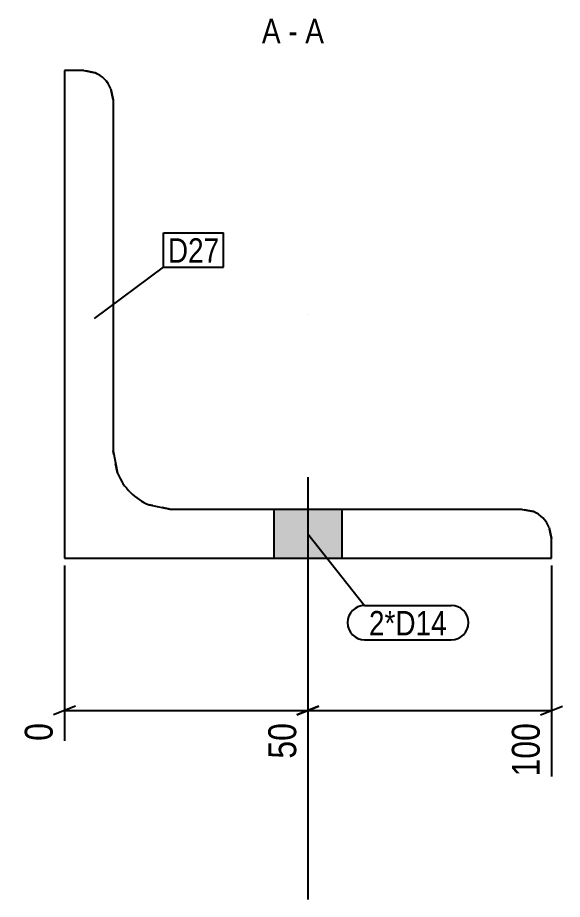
# Model space of a CAD drawing. Header units: millimetres. Extents: x 3 to 10977, y -21 to 269.
# Drawn here: x 3.3 to 115.2, y -20.7 to 160.2 of the extents above; entities that cross this region are included whole.
import ezdxf

# ---------------------------------------------------------------- set-up
doc = ezdxf.new("R2010")
doc.units = ezdxf.units.MM
doc.linetypes.add('DXK_LINE_DOT2', pattern=[3.9198, 1.9599, -1.9599])
doc.linetypes.add('DXK_LINE_DOT3', pattern=[5.9187, 2.979, -0.9799, 0.9799, -0.9799])
for name, color, linetype in [('MÅLSÆTNING', 7, 'Continuous'), ('STÅL', 7, 'Continuous'), ('TEKST', 7, 'Continuous')]:
    doc.layers.add(name, color=color, linetype=linetype)
doc.styles.add('Arial Narrow', font='ARIALN.TTF', dxfattribs={"height": 0.2})

msp = doc.modelspace()

# ---------------------------------------------------------------- hatches: boundary and pattern name
at = {"layer": 'STÅL', "linetype": 'Continuous'}
msp.add_hatch(color=96, dxfattribs=at).paths.add_polyline_path([(55.9, 49.3), (69.9, 49.3), (69.9, 59.3), (55.9, 59.3)])
msp.add_hatch(color=96, dxfattribs=at).paths.add_polyline_path([(55.9, 49.3), (69.9, 49.3), (69.9, 59.3), (55.9, 59.3)])

# ---------------------------------------------------------------- linework, layer by layer
at = {"layer": 'MÅLSÆTNING', "color": 7, "linetype": 'Continuous'}
for p, q in [((12.9, 47.8), (12.9, 11.81)), ((62.9, 47.8), (62.9, 8.16)), ((62.9, 47.8), (62.9, 8.16)), ((112.9, 47.8), (112.9, 4.5)), ((15.15, 18.92), (10.65, 17.12)), ((60.65, 17.12), (65.15, 18.92)), ((110.65, 17.12), (115.15, 18.92)), ((12.9, 18.02), (62.9, 18.02)), ((62.9, 18.02), (112.9, 18.02))]:
    msp.add_line(p, q, dxfattribs=at)
at = {"layer": 'STÅL', "color": 2, "linetype": 'Continuous'}
for p, q in [((16.9, 149.3), (12.9, 149.3)), ((12.9, 149.3), (12.9, 49.3)), ((16.9, 149.3), (19.2, 148.84)), ((22.44, 145.59), (22.9, 143.3)), ((22.9, 143.3), (22.9, 71.3)), ((22.9, 71.3), (23.81, 66.7)), ((30.31, 60.21), (34.9, 59.3)), ((106.9, 59.3), (34.9, 59.3)), ((106.9, 59.3), (109.2, 58.84)), ((112.44, 55.59), (112.9, 53.3)), ((112.9, 49.3), (112.9, 53.3)), ((12.9, 49.3), (112.9, 49.3))]:
    msp.add_line(p, q, dxfattribs=at)
at = {"layer": 'STÅL', "color": 7, "linetype": 'DXK_LINE_DOT2'}
for p, q in [((19.2, 148.84), (16.9, 149.3)), ((22.9, 143.3), (22.44, 145.59)), ((23.81, 66.7), (22.9, 71.3)), ((34.9, 59.3), (30.31, 60.21)), ((109.2, 58.84), (106.9, 59.3)), ((112.9, 53.3), (112.44, 55.59))]:
    msp.add_line(p, q, dxfattribs=at)
at = {"layer": 'STÅL', "color": 7, "linetype": 'DXK_LINE_DOT3'}
msp.add_line((62.9, 99.3), (62.9, 99.3), dxfattribs=at)
at = {"layer": 'STÅL', "color": 96, "linetype": 'Continuous'}
for p, q in [((62.9, 65.9), (62.9, -20.7)), ((62.9, 65.9), (62.9, -20.7)), ((55.9, 59.3), (55.9, 49.3)), ((55.9, 59.3), (55.9, 49.3)), ((69.9, 59.3), (69.9, 49.3)), ((69.9, 59.3), (69.9, 49.3))]:
    msp.add_line(p, q, dxfattribs=at)
at = {"layer": 'STÅL', "color": 2, "linetype": 'Continuous'}
for centre, radius, start, end in [((16.9, 143.3), 6, 22.5, 67.5), ((34.9, 71.3), 12, 202.5, 247.5), ((106.9, 53.3), 6, 22.5, 67.5)]:
    msp.add_arc(centre, radius, start, end, dxfattribs=at)
at = {"layer": 'STÅL', "color": 7, "linetype": 'DXK_LINE_DOT2'}
for centre, radius, start, end in [((16.9, 143.3), 6, 22.5, 67.5), ((34.9, 71.3), 12, 202.5, 247.5), ((106.9, 53.3), 6, 22.5, 67.5)]:
    msp.add_arc(centre, radius, start, end, dxfattribs=at)

# ---------------------------------------------------------------- wipeouts: each hides what was drawn before it
at = {"color": 0, "linetype": 'Continuous'}
for points in [[(57.29, 154.92), (57.29, 160.17), (53.46, 160.17), (53.46, 154.92)], [(60.78, 154.92), (60.78, 160.17), (58.87, 160.17), (58.87, 154.92)], [(66.19, 154.92), (66.19, 160.17), (62.36, 160.17), (62.36, 154.92)]]:
    msp.add_wipeout(points, dxfattribs=at).dxf.layer = 'TEKST'
at = {"color": 0}
for points in [[(44.7, 109.9), (44.7, 115.15), (34.15, 115.15), (34.15, 109.9)], [(91.43, 33.44), (91.43, 38.69), (75.44, 38.69), (75.44, 33.44)]]:
    msp.add_wipeout(points, dxfattribs=at).dxf.layer = 'TEKST'

# ---------------------------------------------------------------- next in the draw order: texts
at = {"layer": 'TEKST', "color": 3, "linetype": 'Continuous', "style": 'Arial Narrow'}
for s, p in [('A', (53.46, 154.92)), ('A', (62.36, 154.92)), ('-', (58.87, 154.92))]:
    msp.add_text(s, height=5.01, dxfattribs=at).set_placement(p)

# ---------------------------------------------------------------- next in the draw order: wipeouts: each hides what was drawn before it
at = {"color": 0, "linetype": 'Continuous'}
for points in [[(11.7, 16.67), (3.3, 16.67), (3.3, 10.61), (11.7, 10.61)], [(61.7, 16.67), (53.3, 16.67), (53.3, 6.96), (61.7, 6.96)], [(111.7, 16.67), (103.3, 16.67), (103.3, 3.3), (111.7, 3.3)]]:
    msp.add_wipeout(points, dxfattribs=at).dxf.layer = 'MÅLSÆTNING'
at = {"color": 0}
for points in [[(44.7, 109.9), (44.7, 115.15), (34.15, 115.15), (34.15, 109.9)], [(91.43, 33.44), (91.43, 38.69), (75.44, 38.69), (75.44, 33.44)]]:
    msp.add_wipeout(points, dxfattribs=at).dxf.layer = 'TEKST'

# ---------------------------------------------------------------- next in the draw order: linework, layer by layer
at = {"layer": 'MÅLSÆTNING', "color": 7, "linetype": 'Continuous'}
msp.add_line((65.15, 18.92), (60.65, 17.12), dxfattribs=at)
at = {"layer": 'TEKST', "color": 7, "linetype": 'Continuous'}
for p, q in [((33.25, 116.05), (45.6, 116.05)), ((33.25, 109), (33.25, 116.05)), ((45.6, 109), (45.6, 116.05)), ((19.1, 98.46), (33.25, 109)), ((33.25, 109), (45.6, 109)), ((62.9, 54.3), (74.54, 39.59)), ((74.54, 39.59), (92.33, 39.59)), ((74.54, 32.54), (92.33, 32.54))]:
    msp.add_line(p, q, dxfattribs=at)
for centre, radius, start, end in [((74.54, 36.07), 3.52, 90, 270), ((92.33, 36.07), 3.53, 270, 90)]:
    msp.add_arc(centre, radius, start, end, dxfattribs=at)

# ---------------------------------------------------------------- next in the draw order: texts
at = {"layer": 'MÅLSÆTNING', "color": 3, "linetype": 'Continuous', "style": 'Arial Narrow'}
for s, height, p in [('0', 5.73, (10.5, 11.81)), ('50', 5.727, (60.5, 8.16)), ('100', 5.727, (110.5, 4.5))]:
    msp.add_text(s, height=height, rotation=90.0002, dxfattribs=at).set_placement(p)
at = {"layer": 'TEKST', "color": 3, "style": 'Arial Narrow'}
for s, p in [('D27', (34.15, 109.9)), ('2*D14', (75.44, 33.44))]:
    msp.add_text(s, height=5.011, dxfattribs=at).set_placement(p)

doc.saveas('drawing.dxf')
